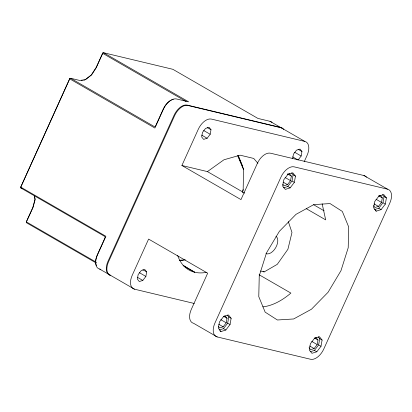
<?xml version="1.0" encoding="UTF-8"?>
<svg xmlns="http://www.w3.org/2000/svg" width="412" height="412" viewBox="0 0 412 412"><rect width="100%" height="100%" fill="white"/><g stroke="black" fill="none" stroke-linecap="round" stroke-linejoin="round"><path stroke-width="0.62" d="M242.308 166.788L242.338 165.526L238.327 155.767M145.879 276.431L146.682 271.894L144.751 269.474L141.223 270.591L138.164 274.583L137.366 279.12L139.292 281.54L142.82 280.423L145.879 276.431L139.338 272.651M210.197 134.266L210.995 129.734L209.069 127.313L205.542 128.426L202.477 132.422L201.679 136.959L203.61 139.374L207.138 138.262L210.197 134.266L203.652 130.491M218.484 326.474L219.642 327.926L223.17 326.814L226.229 322.817L227.027 318.28L225.096 315.865L223.335 316.421M219.225 329.997L223.469 328.658L227.676 323.163L228.773 316.931L227.259 315.031M230.04 324.527L231.137 318.291L228.485 314.969L223.634 316.498L219.426 321.993L218.329 328.225L220.981 331.552L225.833 330.022L230.04 324.527L227.676 323.163M292.638 158.708L293.437 154.176L296.496 150.179L300.024 149.067L301.955 151.487L301.157 156.019L298.097 160.016L292.644 156.869M282.802 184.313L283.961 185.766L287.483 184.653L290.548 180.657L291.346 176.12L289.415 173.704L287.653 174.261M283.544 187.836L287.787 186.492L291.995 181.002L293.092 174.765L291.578 172.865M294.359 182.367L295.456 176.13L292.803 172.803L287.952 174.338L283.744 179.828L282.647 186.064L285.3 189.391L290.151 187.857L294.359 182.367L291.995 181.002M309.057 347.743L310.602 349.68L314.124 348.567L317.188 344.571L317.987 340.034L316.056 337.619L314.294 338.175M310.184 351.75L314.428 350.411L318.636 344.916L319.733 338.685L318.219 336.784M321 346.281L322.096 340.044L319.444 336.717L314.593 338.252L310.385 343.742L309.288 349.979L311.941 353.305L316.792 351.776L321 346.281L318.636 344.916M373.375 205.583L374.915 207.514L378.443 206.407L381.502 202.41L382.305 197.873L380.374 195.458L378.613 196.014M374.498 209.59L378.746 208.245L382.949 202.756L384.051 196.519L382.532 194.618M385.313 204.12L386.415 197.884L383.763 194.557L378.911 196.086L374.704 201.581L373.602 207.818L376.254 211.145L381.105 209.61L385.313 204.12L382.949 202.756M96.465 265.611A12.535 7.236 -60 0 1 97.263 254.92L105.106 237.58L104.859 236.483L20.966 188.047L20.6 187.445L69.7 78.687L70.627 78.275L79.794 80.469L85.49 79.624L91.608 74.876L96.264 67.697L102.861 52.88L103.567 52.731L172.839 69.298L257.912 118.419L269.973 121.303A13.369 7.72 -60 0 1 271.997 122.374M96.125 262.949L26.615 222.82L26.368 221.728L32.847 207.401L35.066 199.217L34.464 195.52M20.6 187.445L69.922 78.424M242.385 191.946L243.142 189.551M242.39 192.497L243.152 190.071L243.564 168.956L237.925 155.417M26.25 222.217L32.955 207.627L35.072 199.83L34.402 195.721M194.258 303.474L134.487 289.178A13.369 7.72 -60 0 1 132.231 275.273L148.603 239.084L207.679 273.192L191.307 309.381A13.369 7.72 -60 0 0 193.568 323.286L217.201 336.934L310.591 359.269A13.375 7.72 -60 0 0 323.765 349.052L389.803 203.085A13.375 7.72 -60 0 0 387.543 189.175L363.909 175.533L270.519 153.202A13.369 7.72 -60 0 0 257.346 163.415L240.974 199.604L181.893 165.495L198.265 129.306A13.369 7.72 -60 0 1 211.438 119.089L304.829 141.424A13.369 7.72 -60 0 1 307.089 155.334L304.185 161.756M102.861 52.88L96.156 67.47L91.263 75.01L85.335 79.609M181.893 165.495L207.427 171.603L223.958 159.779L240.103 155.18L253.71 158.435L257.912 163.286M260.585 270.998L264.133 271.925L277.276 264.334L287.911 249.27L291.974 232.492L288.318 221.615M81.252 80.525L82.451 80.35M83.646 80.17L84.841 79.995M179.787 260.204L185.41 259.864M179.565 260.575L183.366 260.348M282.632 128.513A13.369 7.72 -60 0 0 280.608 127.442L187.218 105.106A13.369 7.72 -60 0 0 174.044 115.324L108.006 261.285A13.369 7.72 -60 0 0 110.267 275.195L99.632 269.057A13.369 7.72 -60 0 1 97.371 255.146L105.899 236.297L20.827 187.182M304.829 141.424L281.2 127.782L187.81 105.446A13.375 7.72 -60 0 0 174.631 115.664L108.598 261.625A13.375 7.72 -60 0 0 110.859 275.535L134.487 289.178M387.543 189.18L294.153 166.845A13.375 7.72 -60 0 0 280.974 177.062L214.94 323.023A13.375 7.72 -60 0 0 217.201 336.934M20.966 188.047L22.186 188.341M99.632 269.057L100.837 269.345M269.973 121.303L280.608 127.442M384.051 196.519L386.415 197.884M298.139 149.283L301.955 151.487M379.03 195.983L382.305 197.873M294.611 152.244L301.157 156.019M376.053 199.259L381.502 202.41M374.081 203.883L378.443 206.407M103.567 52.731L188.645 101.852L176.583 98.968A13.369 7.72 -60 0 0 163.41 109.185L154.881 128.034L69.808 78.913M375.311 210.599L376.254 211.145M102.748 53.369L186.085 101.486M293.092 174.765L295.456 176.13M207.179 127.529L210.995 129.734M287.53 173.916L291.346 176.12M285.094 177.505L290.548 180.657M201.684 135.115L207.138 138.262M283.121 182.135L287.483 184.653M313.568 204.718L324.156 210.831M306.168 208.601L325.676 219.864L322.163 203.832M70.627 78.275L154.521 126.711L155.453 126.299L163.301 108.959A12.535 7.236 -60 0 1 171.382 100.013M207.427 171.603L244.769 193.166M259.112 274.747L290.882 293.087A64.504 37.245 -60 0 1 262.856 306.852M319.733 338.685L322.096 340.044M314.711 338.144L317.987 340.034M183.695 265.889L194.685 272.234L183.093 265.292M311.735 341.424L317.188 344.571M309.762 346.049L314.124 348.567M228.773 316.931L231.137 318.291M142.861 269.69L146.682 271.894M223.757 316.395L227.027 318.28M220.775 319.671L226.229 322.817M137.366 277.276L142.82 280.423M218.803 324.296L223.17 326.814M220.034 331.006L220.981 331.552M26.476 221.955L96.48 262.367M378.746 208.245L381.105 209.61M287.787 186.492L290.151 187.857M314.428 350.411L316.792 351.776M223.469 328.658L225.833 330.022M263.083 271.271L264.133 271.925M237.76 155.808L243.574 169.749M281.2 127.782A13.375 7.72 -60 0 1 283.734 129.404M206.206 272.394A64.504 37.245 -60 0 1 177.644 255.363M363.909 175.533A13.369 7.72 -60 0 1 366.448 177.16M275.978 236.256A10.027 5.789 -60 0 1 275.716 247.669A10.027 5.789 -60 0 1 265.967 253.596M172.015 99.745A12.535 7.236 -60 0 1 173.303 99.369M259.246 275.829L258.777 296.645L265.153 312.147L277.394 319.99L293.653 318.965L311.441 309.237L328.055 292.288L340.971 270.689L348.212 247.741L348.681 226.924L342.31 211.418L330.063 203.58L313.805 204.604L296.017 214.333L279.403 231.281L266.492 252.88L259.246 275.829"/></g></svg>
